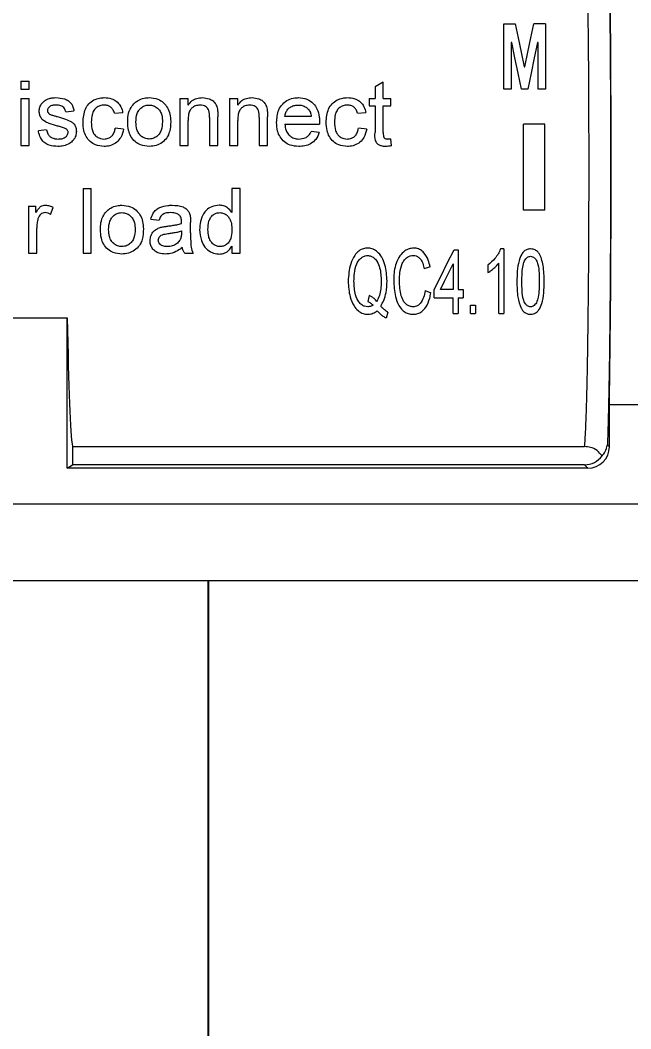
# Model space of a CAD drawing. Header units: millimetres. Extents: x 10297564 to 11610295, y -9287743 to -8409454.
# Drawn here: x 10426050.6 to 10426248.6, y -9092090.9 to -9091764 of the extents above; entities that cross this region are included whole.
import ezdxf

# ---------------------------------------------------------------- set-up
doc = ezdxf.new("R2010")
doc.units = ezdxf.units.MM
doc.header["$LTSCALE"] = 100
doc.layers.add('E1', color=1, linetype='Continuous')
doc.layers.add('Outline', color=5, linetype='Continuous', lineweight=25)
doc.styles.add('HL-S1', font='DotumChe.ttf')
doc.styles.add('MG', font='malgun.ttf')
doc.dimstyles.new('HL-100', dxfattribs={"dimscale": 100, "dimtxt": 3, "dimasz": 4, "dimexe": 2, "dimexo": 2, "dimgap": 1, "dimtad": 1, "dimdec": 0, "dimzin": 0, "dimlunit": 6, "dimtxsty": 'HL-S1', "dimblk": 'DOTSMALL', "dimcen": 4, "dimdle": 2, "dimclrd": 256, "dimclre": 256, "dimclrt": 4, "dimazin": 0, "dimtfac": 1, "dimtdec": 0, "dimtix": 1, "dimtmove": 2, "dimatfit": 3, "dimldrblk": 'DOTSMALL', "dimfxl": 1.5, "dimtolj": 1, "dimtzin": 0, "dimlwd": -1, "dimlwe": -1, "dimarcsym": 0})

# ---------------------------------------------------------------- blocks, each defined once
blk = doc.blocks.new('*D75')
at = {"layer": 'defpoints', "color": 0, "transparency": 16777216}
for p in [(10439230.17, -9073249.84), (10439230.17, -9073249.84), (10423426.68, -9107604.66)]:
    blk.add_point(p, dxfattribs=at)
at = {"layer": 'E1', "color": 1, "transparency": 16777216}
for p, q in [((10439593.57, -9073417), (10439593.57, -9073417)), ((10423593.84, -9107241.27), (10439063.01, -9073613.24)), ((10423790.07, -9107771.83), (10423790.07, -9107771.83))]:
    blk.add_line(p, q, dxfattribs=at)
for points in [[(10439002.44, -9073585.37), (10439123.57, -9073641.1), (10439230.17, -9073249.84)], [(10423533.27, -9107213.41), (10423654.41, -9107269.13), (10423426.68, -9107604.66)]]:
    blk.add_solid(points, dxfattribs=at)
at = {"layer": 'E1', "color": 7, "transparency": 16777216, "insert": (10430911.12, -9090235.29), "char_height": 500, "attachment_point": 5, "rotation": 65.2972, "style": 'MG'}
blk.add_mtext('\\A1;2711.1', dxfattribs=at)
blk = doc.blocks.new('_DotSmall')
at = {"color": 0, "linetype": 'ByBlock', "const_width": 0.5}
blk.add_lwpolyline([(-0.0625, 0, 1), (0.0625, 0, 1)], format="xyb", close=True, dxfattribs=at)

msp = doc.modelspace()

# ---------------------------------------------------------------- linework, layer by layer
at = {"color": 7, "linetype": 'Continuous', "lineweight": 15}
for p, q in [((10426207.42, -9091765.21), (10426211.17, -9091765.21)), ((10426207.42, -9091786.36), (10426207.42, -9091765.21)), ((10426220.93, -9091765.21), (10426217.17, -9091765.21)), ((10426220.93, -9091765.21), (10426220.93, -9091786.36)), ((10426210.02, -9091771.27), (10426209.77, -9091771.27)), ((10426209.77, -9091771.27), (10426209.77, -9091786.36)), ((10426218.58, -9091771.27), (10426218.32, -9091771.27)), ((10426218.58, -9091786.36), (10426218.58, -9091771.27)), ((10426214.05, -9091779.15), (10426214.3, -9091779.15)), ((10426050.86, -9091783.73), (10426053.54, -9091783.73)), ((10426050.86, -9091783.73), (10426050.86, -9091786.41)), ((10426053.54, -9091786.41), (10426053.54, -9091783.73)), ((10426168.35, -9091784.12), (10426165.67, -9091785.64)), ((10426165.67, -9091785.64), (10426165.67, -9091789.36)), ((10426168.35, -9091789.36), (10426168.35, -9091784.12)), ((10426050.86, -9091786.41), (10426053.54, -9091786.41)), ((10426209.77, -9091786.36), (10426207.42, -9091786.36)), ((10426215.21, -9091786.36), (10426213.14, -9091786.36)), ((10426220.93, -9091786.36), (10426218.58, -9091786.36)), ((10426050.86, -9091789.36), (10426053.54, -9091789.36)), ((10426050.86, -9091789.36), (10426050.86, -9091804.65)), ((10426053.54, -9091804.65), (10426053.54, -9091789.36)), ((10426102.36, -9091789.36), (10426102.36, -9091804.65)), ((10426102.36, -9091789.36), (10426105.04, -9091789.36)), ((10426105.04, -9091791.5), (10426105.04, -9091789.36)), ((10426118.46, -9091789.36), (10426118.46, -9091804.65)), ((10426118.46, -9091789.36), (10426121.14, -9091789.36)), ((10426121.14, -9091791.5), (10426121.14, -9091789.36)), ((10426163.79, -9091789.36), (10426163.79, -9091791.78)), ((10426163.79, -9091789.36), (10426165.67, -9091789.36)), ((10426163.79, -9091791.78), (10426165.67, -9091791.78)), ((10426165.67, -9091791.78), (10426165.67, -9091800.36)), ((10426168.35, -9091789.36), (10426170.76, -9091789.36)), ((10426168.35, -9091791.78), (10426170.76, -9091791.78)), ((10426168.35, -9091800.45), (10426168.35, -9091791.78)), ((10426170.76, -9091791.78), (10426170.76, -9091789.36)), ((10426065.35, -9091793.66), (10426068.03, -9091793.39)), ((10426081.17, -9091794.19), (10426083.85, -9091793.92)), ((10426112.02, -9091795.53), (10426112.02, -9091804.65)), ((10426114.7, -9091804.65), (10426114.7, -9091795.3)), ((10426128.11, -9091795.53), (10426128.11, -9091804.65)), ((10426130.8, -9091804.65), (10426130.8, -9091795.3)), ((10426145.01, -9091795.27), (10426136.43, -9091795.27)), ((10426160.03, -9091794.19), (10426162.72, -9091793.92)), ((10426105.04, -9091804.65), (10426105.04, -9091796.46)), ((10426121.14, -9091804.65), (10426121.14, -9091796.46)), ((10426136.43, -9091797.68), (10426147.68, -9091797.68)), ((10426213.78, -9091825.58), (10426213.78, -9091797.67)), ((10426220.69, -9091797.67), (10426213.78, -9091797.67)), ((10426220.69, -9091825.58), (10426220.69, -9091797.67)), ((10426059.18, -9091799.56), (10426056.49, -9091799.83)), ((10426084.12, -9091799.29), (10426081.44, -9091799.02)), ((10426147.61, -9091800.36), (10426144.98, -9091800.09)), ((10426162.98, -9091799.29), (10426160.3, -9091799.02)), ((10426050.86, -9091804.65), (10426053.54, -9091804.65)), ((10426102.36, -9091804.65), (10426105.04, -9091804.65)), ((10426112.02, -9091804.65), (10426114.7, -9091804.65)), ((10426118.46, -9091804.65), (10426121.14, -9091804.65)), ((10426128.11, -9091804.65), (10426130.8, -9091804.65)), ((10426171.03, -9091804.69), (10426170.76, -9091802.44)), ((10426070.98, -9091818.6), (10426073.66, -9091818.6)), ((10426070.98, -9091818.6), (10426070.98, -9091839.53)), ((10426073.66, -9091839.53), (10426073.66, -9091818.6)), ((10426119.26, -9091818.6), (10426119.26, -9091826.33)), ((10426121.94, -9091818.6), (10426119.26, -9091818.6)), ((10426121.94, -9091839.53), (10426121.94, -9091818.6)), ((10426053.27, -9091824.24), (10426053.27, -9091839.53)), ((10426053.27, -9091824.24), (10426055.69, -9091824.24)), ((10426055.69, -9091826.37), (10426055.69, -9091824.24)), ((10426060.48, -9091827.01), (10426061.32, -9091824.68)), ((10426220.69, -9091825.58), (10426213.78, -9091825.58)), ((10426055.96, -9091839.53), (10426055.96, -9091831.4)), ((10426092.97, -9091828.53), (10426095.66, -9091828.8)), ((10426105.85, -9091832.89), (10426105.85, -9091829.61)), ((10426102.9, -9091832.28), (10426102.89, -9091833.06)), ((10426119.26, -9091837.22), (10426119.26, -9091839.53)), ((10426053.27, -9091839.53), (10426055.96, -9091839.53)), ((10426070.98, -9091839.53), (10426073.66, -9091839.53)), ((10426103.97, -9091839.53), (10426106.65, -9091839.53)), ((10426119.26, -9091839.53), (10426121.94, -9091839.53)), ((10426191.3, -9091838.4), (10426192.64, -9091838.4)), ((10426192.64, -9091838.4), (10426192.64, -9091851.27)), ((10426207.4, -9091838.13), (10426206.36, -9091838.13)), ((10426207.4, -9091838.13), (10426207.4, -9091859.05)), ((10426183.52, -9091843.94), (10426181.65, -9091844.58)), ((10426191.03, -9091842.99), (10426191.03, -9091851.27)), ((10426202.3, -9091843.36), (10426202.3, -9091845.83)), ((10426205.79, -9091859.05), (10426205.79, -9091842.75)), ((10426163.74, -9091853.19), (10426163.33, -9091855.18)), ((10426181.91, -9091851.67), (10426183.79, -9091852.36)), ((10426184.86, -9091853.96), (10426184.86, -9091851.27)), ((10426184.86, -9091853.96), (10426191.03, -9091853.96)), ((10426191.03, -9091851.27), (10426186.89, -9091851.27)), ((10426191.03, -9091859.05), (10426191.03, -9091853.96)), ((10426192.64, -9091851.27), (10426194.25, -9091851.27)), ((10426192.64, -9091853.96), (10426194.25, -9091853.96)), ((10426192.64, -9091853.96), (10426192.64, -9091859.05)), ((10426194.25, -9091851.27), (10426194.25, -9091853.96)), ((10426196.67, -9091856.37), (10426198.28, -9091856.37)), ((10426196.67, -9091859.05), (10426196.67, -9091856.37)), ((10426198.28, -9091856.37), (10426198.28, -9091859.05)), ((10426044.96, -9091860.48), (10426065.88, -9091860.48)), ((10426065.88, -9091909.23), (10426065.88, -9091860.48)), ((10426169.84, -9091858.67), (10426169.3, -9091860.58)), ((10426191.03, -9091859.05), (10426192.64, -9091859.05)), ((10426196.67, -9091859.05), (10426198.28, -9091859.05)), ((10426205.79, -9091859.05), (10426207.4, -9091859.05)), ((10426270.05, -9091888.63), (10426241.69, -9091888.63)), ((10426241.69, -9091902.26), (10426241.69, -9091888.63)), ((10426067.54, -9091902.2), (10426233.62, -9091902.2)), ((10426067.54, -9091902.2), (10426067.54, -9091908.12)), ((10426241.04, -9091901.61), (10426241.69, -9091902.26)), ((10426065.88, -9091909.23), (10426067.54, -9091908.12)), ((10426234.71, -9091909.23), (10426065.88, -9091909.23)), ((10426233.61, -9091908.12), (10426067.54, -9091908.12)), ((10426234.71, -9091909.23), (10426233.61, -9091908.12)), ((10426270.05, -9091920.86), (10425875.66, -9091920.86)), ((10425875.66, -9091945.6), (10426439.27, -9091945.6))]:
    msp.add_line(p, q, dxfattribs=at)
at = {"color": 7, "linetype": 'Continuous', "lineweight": 15, "flags": 128}
for points in [[(10426211.17, -9091765.21), (10426212.1, -9091769.73), (10426213.06, -9091774.39), (10426214.05, -9091779.15)], [(10426214.3, -9091779.15), (10426215.28, -9091774.39), (10426216.24, -9091769.73), (10426217.17, -9091765.21)], [(10426213.14, -9091786.36), (10426212.08, -9091781.22), (10426211.04, -9091776.18), (10426210.02, -9091771.27)], [(10426218.32, -9091771.27), (10426217.31, -9091776.18), (10426216.27, -9091781.22), (10426215.21, -9091786.36)], [(10426184.86, -9091851.27), (10426186.97, -9091847.07), (10426189.11, -9091842.77), (10426191.3, -9091838.4)], [(10426186.89, -9091851.27), (10426188.25, -9091848.55), (10426189.63, -9091845.79), (10426191.03, -9091842.99)]]:
    msp.add_lwpolyline(points, dxfattribs=at)
at = {"color": 7, "linetype": 'Continuous', "lineweight": 15}
for centre, major_axis, ratio, start_param, end_param in [((10426240.33, -9091811.63), (0, 109.29), 0.017455, 3.930633, 5.494145), ((10426067.91, -9091811.63), (0, 91.66), 0.026186, 2.132866, 2.987133), ((10426234.71, -9091902.26), (4.93, -4.93), 0.999695, 5.497939, 7.068431), ((10426233.6, -9091901.15), (4.93, -4.93), 0.999695, 5.497939, 6.454074)]:
    msp.add_ellipse(centre, major_axis=major_axis, ratio=ratio, start_param=start_param, end_param=end_param, dxfattribs=at)
for points, knots in [([(10426233.62, -9091902.2), (10426233.69, -9091901.52), (10426233.82, -9091900.2), (10426234, -9091896.82), (10426234.13, -9091893.55), (10426234.22, -9091890.89), (10426234.27, -9091889.16), (10426234.33, -9091887.37), (10426234.37, -9091885.54), (10426234.42, -9091883.68), (10426234.46, -9091881.8), (10426234.51, -9091879.9), (10426234.58, -9091876.4), (10426234.67, -9091871.02), (10426234.78, -9091863.36), (10426234.87, -9091855.26), (10426234.96, -9091845.9), (10426235.02, -9091835.27), (10426235.07, -9091823.47), (10426235.08, -9091811.63), (10426235.07, -9091799.79), (10426235.02, -9091787.99), (10426234.96, -9091777.36), (10426234.87, -9091768), (10426234.8, -9091761.72), (10426234.74, -9091757.41), (10426234.71, -9091754.86), (10426234.67, -9091752.37), (10426234.63, -9091749.94), (10426234.59, -9091747.57), (10426234.51, -9091743.29), (10426234.37, -9091737.24), (10426234.19, -9091731.08), (10426234, -9091726.43), (10426233.82, -9091723.06), (10426233.69, -9091721.74), (10426233.62, -9091721.06)], [0, 0, 0, 0, 0.041877, 0.081296, 0.118257, 0.131488, 0.144374, 0.156913, 0.169106, 0.180954, 0.192455, 0.20361, 0.214419, 0.251948, 0.288956, 0.325443, 0.361409, 0.408537, 0.454741, 0.50002, 0.545297, 0.5915, 0.638629, 0.674595, 0.711082, 0.723365, 0.735707, 0.748106, 0.760563, 0.773078, 0.785652, 0.830934, 0.881742, 0.918703, 0.958123, 1, 1, 1, 1]), ([(10426241.04, -9091721.65), (10426241.07, -9091722.51), (10426241.13, -9091724.22), (10426241.22, -9091727.21), (10426241.31, -9091730.49), (10426241.4, -9091734.25), (10426241.49, -9091738.5), (10426241.57, -9091743.27), (10426241.65, -9091748.38), (10426241.74, -9091754.64), (10426241.82, -9091762.17), (10426241.9, -9091771.11), (10426241.98, -9091782.26), (10426242.04, -9091795.8), (10426242.06, -9091809.88), (10426242.05, -9091822.17), (10426242.02, -9091832.6), (10426241.97, -9091842.62), (10426241.9, -9091852.14), (10426241.82, -9091861.08), (10426241.74, -9091868.62), (10426241.65, -9091874.88), (10426241.57, -9091879.98), (10426241.49, -9091884.76), (10426241.37, -9091890.29), (10426241.22, -9091896.27), (10426241.1, -9091899.83), (10426241.04, -9091901.61)], [0, 0, 0, 0, 0.026725, 0.053346, 0.079963, 0.106676, 0.136981, 0.167146, 0.19732, 0.227648, 0.271977, 0.316088, 0.360444, 0.430198, 0.499983, 0.5466, 0.592961, 0.639606, 0.683934, 0.728045, 0.772402, 0.802706, 0.832872, 0.863045, 0.893374, 0.946663, 1, 1, 1, 1]), ([(10426056.76, -9091793.53), (10426056.8, -9091793.07), (10426056.89, -9091792.15), (10426057.53, -9091790.98), (10426058.16, -9091790.42), (10426058.44, -9091790.17)], [0, 0, 0, 0, 0.355481, 0.711302, 1, 1, 1, 1]), ([(10426058.44, -9091790.17), (10426058.99, -9091789.87), (10426059.83, -9091789.4), (10426061.14, -9091789.14), (10426061.83, -9091789.11), (10426062.19, -9091789.1)], [0, 0, 0, 0, 0.470731, 0.732494, 1, 1, 1, 1]), ([(10426062.38, -9091791.51), (10426062.03, -9091791.52), (10426061.33, -9091791.54), (10426060.43, -9091791.77), (10426059.86, -9091792.23), (10426059.53, -9091792.67), (10426059.46, -9091793.04), (10426059.45, -9091793.23), (10426059.44, -9091793.26)], [0, 0, 0, 0, 0.273796, 0.550306, 0.710447, 0.84435, 0.979497, 1, 1, 1, 1]), ([(10426062.19, -9091789.1), (10426063.14, -9091789.16), (10426064.58, -9091789.26), (10426066.26, -9091790.06), (10426067.21, -9091790.95), (10426067.77, -9091792.1), (10426067.94, -9091792.94), (10426068.03, -9091793.39)], [0, 0, 0, 0, 0.349765, 0.527275, 0.678015, 0.82852, 1, 1, 1, 1]), ([(10426065.35, -9091793.66), (10426065.25, -9091793.29), (10426065.09, -9091792.67), (10426064.45, -9091792.02), (10426063.57, -9091791.58), (10426062.85, -9091791.54), (10426062.38, -9091791.51)], [0, 0, 0, 0, 0.282897, 0.47229, 0.661709, 1, 1, 1, 1]), ([(10426070.98, -9091797.07), (10426071.09, -9091795.6), (10426071.25, -9091793.44), (10426072.78, -9091791.01), (10426074.43, -9091789.79), (10426076.2, -9091789.21), (10426077.35, -9091789.13), (10426077.84, -9091789.1)], [0, 0, 0, 0, 0.3675617, 0.5400661, 0.7134644, 0.8763537, 1, 1, 1, 1]), ([(10426077.86, -9091791.51), (10426077.38, -9091791.55), (10426076.48, -9091791.62), (10426075.31, -9091792.28), (10426074.38, -9091793.28), (10426073.75, -9091794.91), (10426073.69, -9091796.22), (10426073.66, -9091797)], [0, 0, 0, 0, 0.180245, 0.339793, 0.499071, 0.700268, 1, 1, 1, 1]), ([(10426077.84, -9091789.1), (10426078.65, -9091789.15), (10426080.06, -9091789.25), (10426081.84, -9091790.21), (10426083.13, -9091791.62), (10426083.65, -9091792.98), (10426083.83, -9091793.79), (10426083.85, -9091793.92)], [0, 0, 0, 0, 0.282429, 0.490663, 0.69907, 0.952184, 1, 1, 1, 1]), ([(10426081.17, -9091794.19), (10426081.02, -9091793.75), (10426080.77, -9091792.97), (10426079.97, -9091792.12), (10426078.99, -9091791.6), (10426078.25, -9091791.54), (10426077.86, -9091791.51)], [0, 0, 0, 0, 0.304204, 0.526293, 0.748619, 1, 1, 1, 1]), ([(10426085.46, -9091797.01), (10426085.49, -9091796.29), (10426085.56, -9091794.65), (10426086.26, -9091792.41), (10426087.33, -9091791.25), (10426087.76, -9091790.78)], [0, 0, 0, 0, 0.314442, 0.720958, 1, 1, 1, 1]), ([(10426087.76, -9091790.78), (10426088.11, -9091790.51), (10426089.01, -9091789.81), (10426090.63, -9091789.2), (10426091.89, -9091789.13), (10426092.45, -9091789.1)], [0, 0, 0, 0, 0.258164, 0.675259, 1, 1, 1, 1]), ([(10426088.15, -9091797), (10426088.2, -9091796.06), (10426088.27, -9091794.65), (10426089.17, -9091792.97), (10426090.24, -9091792.03), (10426091.4, -9091791.56), (10426092.15, -9091791.52), (10426092.45, -9091791.51)], [0, 0, 0, 0, 0.355039, 0.535583, 0.716828, 0.889538, 1, 1, 1, 1]), ([(10426092.45, -9091789.1), (10426093.4, -9091789.19), (10426095.09, -9091789.34), (10426097.13, -9091790.66), (10426098.5, -9091792.35), (10426099.29, -9091794.47), (10426099.37, -9091796), (10426099.41, -9091796.8)], [0, 0, 0, 0, 0.241273, 0.423873, 0.606116, 0.795359, 1, 1, 1, 1]), ([(10426092.45, -9091791.51), (10426092.92, -9091791.55), (10426093.89, -9091791.64), (10426095.12, -9091792.4), (10426096.03, -9091793.49), (10426096.64, -9091795.02), (10426096.7, -9091796.21), (10426096.73, -9091796.92)], [0, 0, 0, 0, 0.180051, 0.371287, 0.538725, 0.724863, 1, 1, 1, 1]), ([(10426105.04, -9091791.5), (10426105.46, -9091790.98), (10426106.23, -9091790.03), (10426107.93, -9091789.22), (10426109.09, -9091789.14), (10426109.7, -9091789.1)], [0, 0, 0, 0, 0.3659442, 0.6686982, 1, 1, 1, 1]), ([(10426108.96, -9091791.51), (10426108.42, -9091791.56), (10426107.47, -9091791.66), (10426106.34, -9091792.34), (10426105.54, -9091793.27), (10426105.11, -9091794.68), (10426105.07, -9091795.8), (10426105.04, -9091796.46)], [0, 0, 0, 0, 0.217755, 0.393832, 0.530586, 0.725468, 1, 1, 1, 1]), ([(10426112.02, -9091795.53), (10426112.02, -9091794.75), (10426112.01, -9091793.69), (10426111.39, -9091792.51), (10426110.74, -9091791.94), (10426109.9, -9091791.57), (10426109.28, -9091791.53), (10426108.96, -9091791.51)], [0, 0, 0, 0, 0.395365, 0.539389, 0.68343, 0.834084, 1, 1, 1, 1]), ([(10426109.7, -9091789.1), (10426110.46, -9091789.17), (10426111.69, -9091789.29), (10426113.2, -9091790.12), (10426114.16, -9091791.29), (10426114.42, -9091792.26), (10426114.56, -9091792.79)], [0, 0, 0, 0, 0.335764, 0.54349, 0.75377, 1, 1, 1, 1]), ([(10426121.14, -9091791.5), (10426121.56, -9091790.98), (10426122.32, -9091790.03), (10426124.02, -9091789.22), (10426125.19, -9091789.14), (10426125.8, -9091789.1)], [0, 0, 0, 0, 0.3659442, 0.6686982, 1, 1, 1, 1]), ([(10426125.05, -9091791.51), (10426124.52, -9091791.56), (10426123.56, -9091791.66), (10426122.44, -9091792.34), (10426121.64, -9091793.27), (10426121.21, -9091794.68), (10426121.16, -9091795.8), (10426121.14, -9091796.46)], [0, 0, 0, 0, 0.217755, 0.393831, 0.530587, 0.725468, 1, 1, 1, 1]), ([(10426128.11, -9091795.53), (10426128.11, -9091794.75), (10426128.11, -9091793.69), (10426127.49, -9091792.51), (10426126.83, -9091791.94), (10426126, -9091791.57), (10426125.37, -9091791.53), (10426125.05, -9091791.51)], [0, 0, 0, 0, 0.395366, 0.539388, 0.68343, 0.834088, 1, 1, 1, 1]), ([(10426125.8, -9091789.1), (10426126.55, -9091789.17), (10426127.78, -9091789.29), (10426129.29, -9091790.12), (10426130.25, -9091791.29), (10426130.52, -9091792.26), (10426130.66, -9091792.79)], [0, 0, 0, 0, 0.335765, 0.543489, 0.753769, 1, 1, 1, 1]), ([(10426133.75, -9091797.14), (10426133.85, -9091795.73), (10426134.01, -9091793.55), (10426135.65, -9091791.08), (10426137.46, -9091789.7), (10426139.31, -9091789.18), (10426140.42, -9091789.12), (10426140.81, -9091789.1)], [0, 0, 0, 0, 0.346843, 0.535669, 0.724888, 0.903281, 1, 1, 1, 1]), ([(10426136.43, -9091795.27), (10426136.5, -9091794.81), (10426136.63, -9091793.93), (10426137.37, -9091792.84), (10426138.39, -9091792.03), (10426139.59, -9091791.57), (10426140.43, -9091791.53), (10426140.8, -9091791.51)], [0, 0, 0, 0, 0.218857, 0.414643, 0.609626, 0.825338, 1, 1, 1, 1]), ([(10426140.8, -9091791.51), (10426141.1, -9091791.52), (10426141.88, -9091791.56), (10426143.05, -9091791.94), (10426143.72, -9091792.52), (10426144.03, -9091792.79)], [0, 0, 0, 0, 0.250787, 0.655823, 1, 1, 1, 1]), ([(10426140.81, -9091789.1), (10426141.77, -9091789.19), (10426143.58, -9091789.36), (10426145.67, -9091790.86), (10426147.07, -9091792.89), (10426147.62, -9091795.02), (10426147.67, -9091796.46), (10426147.69, -9091796.99)], [0, 0, 0, 0, 0.2393195, 0.4494544, 0.6290974, 0.864878, 1, 1, 1, 1]), ([(10426149.84, -9091797.07), (10426149.95, -9091795.6), (10426150.11, -9091793.44), (10426151.64, -9091791.01), (10426153.3, -9091789.79), (10426155.06, -9091789.21), (10426156.21, -9091789.13), (10426156.7, -9091789.1)], [0, 0, 0, 0, 0.367561, 0.540066, 0.713463, 0.876352, 1, 1, 1, 1]), ([(10426156.72, -9091791.51), (10426156.24, -9091791.55), (10426155.34, -9091791.62), (10426154.17, -9091792.28), (10426153.24, -9091793.28), (10426152.61, -9091794.91), (10426152.56, -9091796.22), (10426152.52, -9091797)], [0, 0, 0, 0, 0.180245, 0.339791, 0.499071, 0.700268, 1, 1, 1, 1]), ([(10426156.7, -9091789.1), (10426157.51, -9091789.15), (10426158.92, -9091789.25), (10426160.7, -9091790.21), (10426161.99, -9091791.62), (10426162.51, -9091792.98), (10426162.69, -9091793.79), (10426162.72, -9091793.92)], [0, 0, 0, 0, 0.282429, 0.490661, 0.69907, 0.952184, 1, 1, 1, 1]), ([(10426160.03, -9091794.19), (10426159.89, -9091793.75), (10426159.63, -9091792.97), (10426158.83, -9091792.12), (10426157.85, -9091791.6), (10426157.11, -9091791.54), (10426156.72, -9091791.51)], [0, 0, 0, 0, 0.304204, 0.52629, 0.748615, 1, 1, 1, 1]), ([(10426062.71, -9091798.31), (10426061.81, -9091798.06), (10426060.32, -9091797.64), (10426058.48, -9091796.85), (10426057.41, -9091795.83), (10426056.86, -9091794.7), (10426056.79, -9091793.91), (10426056.76, -9091793.53)], [0, 0, 0, 0, 0.336941, 0.557612, 0.709852, 0.862255, 1, 1, 1, 1]), ([(10426059.44, -9091793.26), (10426059.45, -9091793.33), (10426059.46, -9091793.53), (10426059.55, -9091793.81), (10426059.68, -9091793.99), (10426059.73, -9091794.06)], [0, 0, 0, 0, 0.256198, 0.701787, 1, 1, 1, 1]), ([(10426059.73, -9091794.06), (10426059.79, -9091794.13), (10426059.96, -9091794.32), (10426060.27, -9091794.52), (10426060.52, -9091794.63), (10426060.61, -9091794.67)], [0, 0, 0, 0, 0.254416, 0.727954, 1, 1, 1, 1]), ([(10426060.61, -9091794.67), (10426060.78, -9091794.73), (10426061.11, -9091794.83), (10426061.79, -9091795.02), (10426062.3, -9091795.16), (10426062.64, -9091795.26)], [0, 0, 0, 0, 0.250448, 0.50085, 1, 1, 1, 1]), ([(10426062.64, -9091795.26), (10426063.53, -9091795.53), (10426065.08, -9091796.01), (10426067.02, -9091796.7), (10426068.15, -9091797.71), (10426068.74, -9091798.82), (10426068.8, -9091799.64), (10426068.83, -9091800.06)], [0, 0, 0, 0, 0.328811, 0.569898, 0.710986, 0.852913, 1, 1, 1, 1]), ([(10426114.56, -9091792.79), (10426114.59, -9091793), (10426114.65, -9091793.42), (10426114.69, -9091794.25), (10426114.7, -9091794.88), (10426114.7, -9091795.3)], [0, 0, 0, 0, 0.251057, 0.501846, 1, 1, 1, 1]), ([(10426130.66, -9091792.79), (10426130.69, -9091793), (10426130.74, -9091793.42), (10426130.78, -9091794.25), (10426130.79, -9091794.88), (10426130.8, -9091795.3)], [0, 0, 0, 0, 0.251057, 0.501846, 1, 1, 1, 1]), ([(10426144.03, -9091792.79), (10426144.17, -9091792.97), (10426144.57, -9091793.46), (10426144.88, -9091794.33), (10426144.97, -9091794.99), (10426145.01, -9091795.27)], [0, 0, 0, 0, 0.2551501, 0.6922842, 1, 1, 1, 1]), ([(10426065.23, -9091799.1), (10426065.03, -9091799.01), (10426064.62, -9091798.84), (10426063.77, -9091798.6), (10426063.14, -9091798.43), (10426062.71, -9091798.31)], [0, 0, 0, 0, 0.250925, 0.50164, 1, 1, 1, 1]), ([(10426077.84, -9091804.92), (10426076.88, -9091804.84), (10426075.22, -9091804.69), (10426073.21, -9091803.4), (10426071.91, -9091801.76), (10426071.1, -9091799.58), (10426071.02, -9091797.98), (10426070.98, -9091797.07)], [0, 0, 0, 0, 0.241388, 0.415901, 0.590321, 0.766525, 1, 1, 1, 1]), ([(10426073.66, -9091797), (10426073.7, -9091797.94), (10426073.76, -9091799.32), (10426074.53, -9091801), (10426075.48, -9091801.91), (10426076.61, -9091802.43), (10426077.39, -9091802.49), (10426077.75, -9091802.51)], [0, 0, 0, 0, 0.364238, 0.531663, 0.700126, 0.862022, 1, 1, 1, 1]), ([(10426092.45, -9091804.92), (10426091.49, -9091804.84), (10426089.82, -9091804.7), (10426087.77, -9091803.4), (10426086.41, -9091801.74), (10426085.59, -9091799.53), (10426085.51, -9091797.92), (10426085.46, -9091797.01)], [0, 0, 0, 0, 0.23756, 0.414934, 0.592188, 0.769089, 1, 1, 1, 1]), ([(10426092.45, -9091802.51), (10426091.97, -9091802.47), (10426091.07, -9091802.39), (10426089.88, -9091801.71), (10426088.97, -9091800.73), (10426088.25, -9091799.13), (10426088.19, -9091797.83), (10426088.15, -9091797)], [0, 0, 0, 0, 0.17817, 0.342131, 0.505713, 0.682951, 1, 1, 1, 1]), ([(10426099.41, -9091796.8), (10426099.37, -9091797.93), (10426099.3, -9091799.79), (10426098.23, -9091802.18), (10426096.7, -9091803.71), (10426094.7, -9091804.73), (10426093.23, -9091804.85), (10426092.45, -9091804.92)], [0, 0, 0, 0, 0.281355, 0.459154, 0.637469, 0.808069, 1, 1, 1, 1]), ([(10426096.73, -9091796.92), (10426096.68, -9091797.86), (10426096.61, -9091799.28), (10426095.73, -9091800.98), (10426094.67, -9091801.96), (10426093.5, -9091802.45), (10426092.74, -9091802.49), (10426092.45, -9091802.51)], [0, 0, 0, 0, 0.353523, 0.533604, 0.714375, 0.887846, 1, 1, 1, 1]), ([(10426140.95, -9091804.92), (10426140, -9091804.85), (10426138.34, -9091804.72), (10426136.22, -9091803.54), (10426134.81, -9091801.92), (10426133.89, -9091799.72), (10426133.8, -9091798.08), (10426133.75, -9091797.14)], [0, 0, 0, 0, 0.235484, 0.412109, 0.588937, 0.763341, 1, 1, 1, 1]), ([(10426136.43, -9091797.68), (10426136.51, -9091798.38), (10426136.66, -9091799.58), (10426137.53, -9091801.06), (10426138.67, -9091802.01), (10426139.9, -9091802.45), (10426140.69, -9091802.49), (10426141, -9091802.51)], [0, 0, 0, 0, 0.286203, 0.484645, 0.68351, 0.875267, 1, 1, 1, 1]), ([(10426147.69, -9091796.99), (10426147.69, -9091797.05), (10426147.69, -9091797.16), (10426147.69, -9091797.39), (10426147.68, -9091797.57), (10426147.68, -9091797.68)], [0, 0, 0, 0, 0.250008, 0.499989, 1, 1, 1, 1]), ([(10426156.71, -9091804.92), (10426155.74, -9091804.84), (10426154.09, -9091804.69), (10426152.08, -9091803.4), (10426150.77, -9091801.76), (10426149.96, -9091799.58), (10426149.89, -9091797.98), (10426149.84, -9091797.07)], [0, 0, 0, 0, 0.241388, 0.415901, 0.59032, 0.766525, 1, 1, 1, 1]), ([(10426152.52, -9091797), (10426152.56, -9091797.94), (10426152.62, -9091799.32), (10426153.4, -9091801), (10426154.34, -9091801.91), (10426155.47, -9091802.43), (10426156.25, -9091802.49), (10426156.61, -9091802.51)], [0, 0, 0, 0, 0.364239, 0.531663, 0.700129, 0.862025, 1, 1, 1, 1]), ([(10426062.84, -9091804.92), (10426061.89, -9091804.87), (10426060.38, -9091804.79), (10426058.51, -9091803.83), (10426057.29, -9091802.47), (10426056.74, -9091801.03), (10426056.55, -9091800.09), (10426056.49, -9091799.83)], [0, 0, 0, 0, 0.312804, 0.495961, 0.679834, 0.908807, 1, 1, 1, 1]), ([(10426059.18, -9091799.56), (10426059.28, -9091800.01), (10426059.44, -9091800.78), (10426060.14, -9091801.68), (10426061.04, -9091802.26), (10426062, -9091802.48), (10426062.64, -9091802.5), (10426062.87, -9091802.51)], [0, 0, 0, 0, 0.264886, 0.448472, 0.632288, 0.86934, 1, 1, 1, 1]), ([(10426068.83, -9091800.06), (10426068.79, -9091800.53), (10426068.69, -9091801.58), (10426067.88, -9091802.99), (10426066.5, -9091804.14), (10426064.76, -9091804.81), (10426063.46, -9091804.89), (10426062.84, -9091804.92)], [0, 0, 0, 0, 0.164757, 0.365763, 0.548963, 0.784673, 1, 1, 1, 1]), ([(10426062.87, -9091802.51), (10426063.41, -9091802.49), (10426064.24, -9091802.45), (10426065.26, -9091801.98), (10426065.83, -9091801.42), (10426066.11, -9091800.83), (10426066.14, -9091800.48), (10426066.15, -9091800.33)], [0, 0, 0, 0, 0.3623295, 0.5612157, 0.7608176, 0.8974032, 1, 1, 1, 1]), ([(10426066.15, -9091800.33), (10426066.14, -9091800.2), (10426066.11, -9091799.92), (10426065.87, -9091799.52), (10426065.55, -9091799.27), (10426065.31, -9091799.14), (10426065.23, -9091799.1)], [0, 0, 0, 0, 0.2538073, 0.5088642, 0.8347383, 1, 1, 1, 1]), ([(10426077.75, -9091802.51), (10426078.23, -9091802.47), (10426079.08, -9091802.39), (10426080.16, -9091801.77), (10426080.96, -9091800.81), (10426081.3, -9091799.82), (10426081.41, -9091799.18), (10426081.44, -9091799.02)], [0, 0, 0, 0, 0.253829, 0.451181, 0.649125, 0.910977, 1, 1, 1, 1]), ([(10426084.12, -9091799.29), (10426083.9, -9091800.22), (10426083.51, -9091801.81), (10426081.98, -9091803.6), (10426080.23, -9091804.64), (10426078.76, -9091804.89), (10426077.97, -9091804.92), (10426077.84, -9091804.92)], [0, 0, 0, 0, 0.308291, 0.526369, 0.744462, 0.957957, 1, 1, 1, 1]), ([(10426147.61, -9091800.36), (10426147.29, -9091801.16), (10426146.69, -9091802.66), (10426144.88, -9091804.12), (10426142.92, -9091804.83), (10426141.61, -9091804.89), (10426140.95, -9091804.92)], [0, 0, 0, 0, 0.292251, 0.550436, 0.774807, 1, 1, 1, 1]), ([(10426141, -9091802.51), (10426141.7, -9091802.45), (10426142.81, -9091802.35), (10426144.09, -9091801.51), (10426144.65, -9091800.72), (10426144.91, -9091800.23), (10426144.98, -9091800.09)], [0, 0, 0, 0, 0.420776, 0.662539, 0.904107, 1, 1, 1, 1]), ([(10426156.61, -9091802.51), (10426157.09, -9091802.47), (10426157.94, -9091802.39), (10426159.02, -9091801.77), (10426159.82, -9091800.81), (10426160.16, -9091799.82), (10426160.27, -9091799.18), (10426160.3, -9091799.02)], [0, 0, 0, 0, 0.253831, 0.451183, 0.649125, 0.910978, 1, 1, 1, 1]), ([(10426162.98, -9091799.29), (10426162.76, -9091800.22), (10426162.38, -9091801.81), (10426160.84, -9091803.6), (10426159.09, -9091804.64), (10426157.62, -9091804.89), (10426156.84, -9091804.92), (10426156.71, -9091804.92)], [0, 0, 0, 0, 0.308291, 0.526369, 0.744463, 0.957954, 1, 1, 1, 1]), ([(10426169.14, -9091804.92), (10426168.66, -9091804.91), (10426167.87, -9091804.88), (10426166.85, -9091804.44), (10426166.16, -9091803.81), (10426165.61, -9091802.41), (10426165.64, -9091801.24), (10426165.67, -9091800.36)], [0, 0, 0, 0, 0.2095687, 0.3471093, 0.4851849, 0.6119531, 1, 1, 1, 1]), ([(10426168.35, -9091800.45), (10426168.35, -9091800.8), (10426168.34, -9091801.27), (10426168.46, -9091801.87), (10426168.68, -9091802.19), (10426168.99, -9091802.41), (10426169.35, -9091802.5), (10426169.6, -9091802.5), (10426169.71, -9091802.51)], [0, 0, 0, 0, 0.357699, 0.491552, 0.62767, 0.742875, 0.885528, 1, 1, 1, 1]), ([(10426171.03, -9091804.69), (10426170.88, -9091804.72), (10426170.56, -9091804.79), (10426169.93, -9091804.89), (10426169.46, -9091804.91), (10426169.14, -9091804.92)], [0, 0, 0, 0, 0.250434, 0.500908, 1, 1, 1, 1]), ([(10426169.71, -9091802.51), (10426169.8, -9091802.51), (10426169.97, -9091802.5), (10426170.33, -9091802.48), (10426170.59, -9091802.46), (10426170.76, -9091802.44)], [0, 0, 0, 0, 0.250152, 0.500329, 1, 1, 1, 1]), ([(10426055.69, -9091826.37), (10426055.93, -9091825.97), (10426056.35, -9091825.26), (10426057.14, -9091824.43), (10426058, -9091824.03), (10426058.55, -9091823.99), (10426058.81, -9091823.97)], [0, 0, 0, 0, 0.338303, 0.600074, 0.813797, 1, 1, 1, 1]), ([(10426058.81, -9091823.97), (10426059.03, -9091823.98), (10426059.48, -9091824.01), (10426060.34, -9091824.19), (10426060.93, -9091824.49), (10426061.32, -9091824.68)], [0, 0, 0, 0, 0.253071, 0.506485, 1, 1, 1, 1]), ([(10426078.91, -9091825.65), (10426079.25, -9091825.38), (10426080.15, -9091824.68), (10426081.78, -9091824.07), (10426083.04, -9091824), (10426083.59, -9091823.97)], [0, 0, 0, 0, 0.254109, 0.675162, 1, 1, 1, 1]), ([(10426083.59, -9091823.97), (10426084.55, -9091824.06), (10426086.23, -9091824.21), (10426088.28, -9091825.54), (10426089.65, -9091827.22), (10426090.44, -9091829.35), (10426090.52, -9091830.87), (10426090.56, -9091831.67)], [0, 0, 0, 0, 0.241544, 0.423778, 0.605772, 0.791711, 1, 1, 1, 1]), ([(10426092.97, -9091828.53), (10426093.16, -9091827.85), (10426093.49, -9091826.7), (10426094.6, -9091825.38), (10426096.23, -9091824.45), (10426098.07, -9091824.04), (10426099.42, -9091823.99), (10426099.9, -9091823.97)], [0, 0, 0, 0, 0.230518, 0.393654, 0.556448, 0.840353, 1, 1, 1, 1]), ([(10426099.9, -9091823.97), (10426101.11, -9091824.03), (10426102.77, -9091824.13), (10426104.56, -9091825.12), (10426105.37, -9091826.12), (10426105.6, -9091826.89), (10426105.72, -9091827.32)], [0, 0, 0, 0, 0.483703, 0.6699, 0.817639, 1, 1, 1, 1]), ([(10426115.13, -9091823.97), (10426114.3, -9091824.06), (10426112.74, -9091824.23), (10426110.88, -9091825.52), (10426109.53, -9091827.47), (10426108.9, -9091829.67), (10426108.83, -9091831.27), (10426108.8, -9091831.89)], [0, 0, 0, 0, 0.214793, 0.404717, 0.57145, 0.832584, 1, 1, 1, 1]), ([(10426119.26, -9091826.33), (10426118.82, -9091825.77), (10426118.07, -9091824.83), (10426116.53, -9091824.07), (10426115.59, -9091824), (10426115.13, -9091823.97)], [0, 0, 0, 0, 0.429924, 0.724553, 1, 1, 1, 1]), ([(10426058.71, -9091826.38), (10426058.44, -9091826.41), (10426057.89, -9091826.47), (10426057.21, -9091826.91), (10426056.67, -9091827.54), (10426056.48, -9091828.06), (10426056.37, -9091828.34)], [0, 0, 0, 0, 0.2453882, 0.4927232, 0.7257763, 1, 1, 1, 1]), ([(10426060.48, -9091827.01), (10426060.35, -9091826.92), (10426060.08, -9091826.74), (10426059.5, -9091826.47), (10426059.02, -9091826.41), (10426058.71, -9091826.38)], [0, 0, 0, 0, 0.255395, 0.511409, 1, 1, 1, 1]), ([(10426076.61, -9091831.88), (10426076.64, -9091831.17), (10426076.71, -9091829.55), (10426077.4, -9091827.3), (10426078.47, -9091826.13), (10426078.91, -9091825.65)], [0, 0, 0, 0, 0.317062, 0.716238, 1, 1, 1, 1]), ([(10426079.29, -9091831.87), (10426079.34, -9091830.94), (10426079.42, -9091829.55), (10426080.31, -9091827.87), (10426081.36, -9091826.91), (10426082.53, -9091826.44), (10426083.29, -9091826.4), (10426083.59, -9091826.38)], [0, 0, 0, 0, 0.354573, 0.533594, 0.71334, 0.885171, 1, 1, 1, 1]), ([(10426083.59, -9091826.38), (10426084.07, -9091826.42), (10426085.05, -9091826.51), (10426086.28, -9091827.28), (10426087.19, -9091828.38), (10426087.79, -9091829.91), (10426087.84, -9091831.09), (10426087.88, -9091831.79)], [0, 0, 0, 0, 0.179852, 0.373008, 0.539944, 0.724066, 1, 1, 1, 1]), ([(10426099.42, -9091826.38), (10426098.8, -9091826.4), (10426097.9, -9091826.43), (10426096.78, -9091826.9), (10426096.06, -9091827.67), (10426095.81, -9091828.37), (10426095.66, -9091828.8)], [0, 0, 0, 0, 0.371784, 0.5463924, 0.722079, 1, 1, 1, 1]), ([(10426102.21, -9091827.19), (10426101.89, -9091826.98), (10426101.36, -9091826.63), (10426100.38, -9091826.42), (10426099.77, -9091826.39), (10426099.42, -9091826.38)], [0, 0, 0, 0, 0.3806438, 0.6450415, 1, 1, 1, 1]), ([(10426102.9, -9091829.24), (10426102.89, -9091829.05), (10426102.88, -9091828.68), (10426102.78, -9091828.08), (10426102.56, -9091827.56), (10426102.3, -9091827.29), (10426102.21, -9091827.19)], [0, 0, 0, 0, 0.256565, 0.507646, 0.815556, 1, 1, 1, 1]), ([(10426105.72, -9091827.32), (10426105.75, -9091827.51), (10426105.81, -9091827.89), (10426105.84, -9091828.66), (10426105.84, -9091829.23), (10426105.85, -9091829.61)], [0, 0, 0, 0, 0.250495, 0.500921, 1, 1, 1, 1]), ([(10426111.48, -9091831.89), (10426111.52, -9091830.97), (10426111.58, -9091829.61), (10426112.31, -9091827.95), (10426113.16, -9091827.05), (10426114.2, -9091826.47), (10426114.93, -9091826.41), (10426115.3, -9091826.38)], [0, 0, 0, 0, 0.368851, 0.541109, 0.714486, 0.853244, 1, 1, 1, 1]), ([(10426115.3, -9091826.38), (10426115.78, -9091826.43), (10426116.68, -9091826.53), (10426117.76, -9091827.3), (10426118.65, -9091828.4), (10426119.19, -9091830.07), (10426119.24, -9091831.37), (10426119.26, -9091832.09)], [0, 0, 0, 0, 0.17979, 0.33817, 0.492381, 0.720431, 1, 1, 1, 1]), ([(10426056.37, -9091828.34), (10426056.25, -9091828.84), (10426056.07, -9091829.59), (10426055.98, -9091830.62), (10426055.96, -9091831.14), (10426055.96, -9091831.4)], [0, 0, 0, 0, 0.495374, 0.747175, 1, 1, 1, 1]), ([(10426092.71, -9091835.47), (10426092.76, -9091834.9), (10426092.88, -9091833.78), (10426093.82, -9091832.41), (10426095.03, -9091831.57), (10426095.87, -9091831.27), (10426096.26, -9091831.13)], [0, 0, 0, 0, 0.287751, 0.561316, 0.800085, 1, 1, 1, 1]), ([(10426096.26, -9091831.13), (10426096.44, -9091831.09), (10426096.81, -9091831), (10426097.54, -9091830.87), (10426098.09, -9091830.8), (10426098.46, -9091830.75)], [0, 0, 0, 0, 0.250469, 0.500896, 1, 1, 1, 1]), ([(10426098.46, -9091830.75), (10426098.93, -9091830.69), (10426099.91, -9091830.55), (10426101.4, -9091830.31), (10426102.39, -9091830.02), (10426102.89, -9091829.87)], [0, 0, 0, 0, 0.311757, 0.654724, 1, 1, 1, 1]), ([(10426102.89, -9091829.87), (10426102.89, -9091829.82), (10426102.89, -9091829.71), (10426102.89, -9091829.5), (10426102.9, -9091829.35), (10426102.9, -9091829.24)], [0, 0, 0, 0, 0.250073, 0.500145, 1, 1, 1, 1]), ([(10426083.59, -9091839.79), (10426082.64, -9091839.71), (10426080.96, -9091839.56), (10426078.94, -9091838.29), (10426077.59, -9091836.66), (10426076.75, -9091834.46), (10426076.66, -9091832.81), (10426076.61, -9091831.88)], [0, 0, 0, 0, 0.234326, 0.408687, 0.582718, 0.764648, 1, 1, 1, 1]), ([(10426083.59, -9091837.38), (10426083.12, -9091837.34), (10426082.14, -9091837.26), (10426080.92, -9091836.51), (10426080.02, -9091835.44), (10426079.39, -9091833.88), (10426079.33, -9091832.64), (10426079.29, -9091831.87)], [0, 0, 0, 0, 0.175911, 0.363533, 0.524306, 0.705547, 1, 1, 1, 1]), ([(10426090.56, -9091831.67), (10426090.52, -9091832.81), (10426090.45, -9091834.69), (10426089.36, -9091837.1), (10426087.78, -9091838.64), (10426085.77, -9091839.61), (10426084.33, -9091839.73), (10426083.59, -9091839.79)], [0, 0, 0, 0, 0.283493, 0.466091, 0.649324, 0.822161, 1, 1, 1, 1]), ([(10426087.88, -9091831.79), (10426087.83, -9091832.71), (10426087.76, -9091834.12), (10426086.91, -9091835.82), (10426085.85, -9091836.81), (10426084.66, -9091837.32), (10426083.89, -9091837.36), (10426083.59, -9091837.38)], [0, 0, 0, 0, 0.348536, 0.530755, 0.713813, 0.889011, 1, 1, 1, 1]), ([(10426095.39, -9091835.32), (10426095.41, -9091835.1), (10426095.46, -9091834.66), (10426095.83, -9091834.1), (10426096.41, -9091833.64), (10426097.45, -9091833.31), (10426098.3, -9091833.19), (10426098.86, -9091833.12)], [0, 0, 0, 0, 0.148319, 0.297721, 0.434407, 0.631317, 1, 1, 1, 1]), ([(10426098.86, -9091833.12), (10426099.32, -9091833.05), (10426100.23, -9091832.93), (10426101.59, -9091832.68), (10426102.46, -9091832.42), (10426102.9, -9091832.28)], [0, 0, 0, 0, 0.337546, 0.667726, 1, 1, 1, 1]), ([(10426102.89, -9091833.06), (10426102.88, -9091833.24), (10426102.87, -9091833.61), (10426102.81, -9091834.33), (10426102.62, -9091834.84), (10426102.49, -9091835.18)], [0, 0, 0, 0, 0.250821, 0.501812, 1, 1, 1, 1]), ([(10426105.85, -9091832.89), (10426105.86, -9091833.79), (10426105.87, -9091835.36), (10426105.95, -9091837.62), (10426106.42, -9091838.88), (10426106.65, -9091839.53)], [0, 0, 0, 0, 0.401706, 0.6961, 1, 1, 1, 1]), ([(10426108.8, -9091831.89), (10426108.89, -9091833.11), (10426109.05, -9091835.12), (10426110.42, -9091837.62), (10426112.19, -9091839.16), (10426113.92, -9091839.75), (10426114.89, -9091839.78), (10426115.14, -9091839.79)], [0, 0, 0, 0, 0.32287, 0.535018, 0.748661, 0.933263, 1, 1, 1, 1]), ([(10426115.41, -9091837.38), (10426115.02, -9091837.34), (10426114.22, -9091837.26), (10426113.1, -9091836.57), (10426112.2, -9091835.52), (10426111.57, -9091833.88), (10426111.52, -9091832.64), (10426111.48, -9091831.89)], [0, 0, 0, 0, 0.153483, 0.307766, 0.505403, 0.699152, 1, 1, 1, 1]), ([(10426119.26, -9091832.09), (10426119.22, -9091833.01), (10426119.15, -9091834.39), (10426118.29, -9091836.02), (10426117.35, -9091836.87), (10426116.33, -9091837.32), (10426115.7, -9091837.36), (10426115.41, -9091837.38)], [0, 0, 0, 0, 0.377069, 0.560674, 0.74487, 0.887311, 1, 1, 1, 1]), ([(10426097.71, -9091839.79), (10426097.01, -9091839.75), (10426095.84, -9091839.69), (10426094.35, -9091838.97), (10426093.37, -9091837.96), (10426092.79, -9091836.74), (10426092.73, -9091835.88), (10426092.71, -9091835.47)], [0, 0, 0, 0, 0.2735624, 0.4602058, 0.6473816, 0.8325599, 1, 1, 1, 1]), ([(10426098.32, -9091837.38), (10426097.81, -9091837.35), (10426097.04, -9091837.31), (10426096.13, -9091836.84), (10426095.65, -9091836.33), (10426095.42, -9091835.8), (10426095.4, -9091835.46), (10426095.39, -9091835.32)], [0, 0, 0, 0, 0.3756763, 0.560969, 0.7470659, 0.8909009, 1, 1, 1, 1]), ([(10426103.17, -9091837.65), (10426102.68, -9091838.02), (10426101.54, -9091838.9), (10426099.64, -9091839.69), (10426098.25, -9091839.76), (10426097.71, -9091839.79)], [0, 0, 0, 0, 0.3100257, 0.7307144, 1, 1, 1, 1]), ([(10426102.49, -9091835.18), (10426102.21, -9091835.56), (10426101.64, -9091836.34), (10426100.3, -9091837.1), (10426099.13, -9091837.36), (10426098.47, -9091837.37), (10426098.32, -9091837.38)], [0, 0, 0, 0, 0.284354, 0.597785, 0.912315, 1, 1, 1, 1]), ([(10426103.97, -9091839.53), (10426103.87, -9091839.38), (10426103.67, -9091839.1), (10426103.36, -9091838.48), (10426103.24, -9091837.98), (10426103.17, -9091837.65)], [0, 0, 0, 0, 0.251722, 0.504011, 1, 1, 1, 1]), ([(10426115.14, -9091839.79), (10426115.77, -9091839.73), (10426116.95, -9091839.62), (10426118.4, -9091838.58), (10426118.97, -9091837.67), (10426119.26, -9091837.22)], [0, 0, 0, 0, 0.3577587, 0.6790774, 1, 1, 1, 1]), ([(10426163.28, -9091837.86), (10426162.81, -9091837.9), (10426161.79, -9091837.99), (10426160.28, -9091838.83), (10426158.75, -9091840.46), (10426157.27, -9091843.83), (10426157.09, -9091846.7), (10426156.97, -9091848.6)], [0, 0, 0, 0, 0.098571, 0.211677, 0.353118, 0.572448, 1, 1, 1, 1]), ([(10426169.57, -9091848.55), (10426169.47, -9091846.79), (10426169.32, -9091844.15), (10426168.04, -9091840.91), (10426166.66, -9091839.17), (10426165.14, -9091838.15), (10426163.99, -9091837.89), (10426163.37, -9091837.87), (10426163.28, -9091837.86)], [0, 0, 0, 0, 0.3967591, 0.5976914, 0.7577988, 0.8692441, 0.98147, 1, 1, 1, 1]), ([(10426178.15, -9091837.86), (10426177.67, -9091837.92), (10426176.67, -9091838.03), (10426175.1, -9091838.87), (10426173.51, -9091840.44), (10426172.07, -9091843.54), (10426171.75, -9091846.36), (10426171.72, -9091848.22), (10426171.72, -9091848.44)], [0, 0, 0, 0, 0.099519, 0.210726, 0.369314, 0.573029, 0.951355, 1, 1, 1, 1]), ([(10426183.52, -9091843.94), (10426183.36, -9091843.24), (10426182.99, -9091841.63), (10426181.94, -9091839.67), (10426180.46, -9091838.39), (10426179.23, -9091837.92), (10426178.44, -9091837.88), (10426178.15, -9091837.86)], [0, 0, 0, 0, 0.254296, 0.577651, 0.739888, 0.903178, 1, 1, 1, 1]), ([(10426158.85, -9091848.59), (10426158.87, -9091847.75), (10426158.92, -9091845.88), (10426159.43, -9091843.48), (10426160.46, -9091841.73), (10426161.4, -9091840.81), (10426162.39, -9091840.34), (10426163.01, -9091840.3), (10426163.29, -9091840.28)], [0, 0, 0, 0, 0.2520657, 0.557612, 0.7065425, 0.8302935, 0.9234385, 1, 1, 1, 1]), ([(10426163.29, -9091840.28), (10426163.64, -9091840.31), (10426164.35, -9091840.39), (10426165.41, -9091841.03), (10426166.49, -9091842.3), (10426167.53, -9091844.91), (10426167.63, -9091847.13), (10426167.7, -9091848.57)], [0, 0, 0, 0, 0.096971, 0.194126, 0.338171, 0.567814, 1, 1, 1, 1]), ([(10426173.6, -9091848.42), (10426173.63, -9091847.56), (10426173.7, -9091845.72), (10426174.2, -9091843.37), (10426175.16, -9091841.69), (10426176.06, -9091840.81), (10426177.07, -9091840.34), (10426177.74, -9091840.3), (10426178.06, -9091840.28)], [0, 0, 0, 0, 0.259596, 0.557516, 0.697537, 0.814421, 0.911565, 1, 1, 1, 1]), ([(10426178.06, -9091840.28), (10426178.4, -9091840.3), (10426179.07, -9091840.36), (10426180.01, -9091840.93), (10426180.91, -9091842.06), (10426181.37, -9091843.36), (10426181.58, -9091844.3), (10426181.65, -9091844.58)], [0, 0, 0, 0, 0.158344, 0.318254, 0.51249, 0.855338, 1, 1, 1, 1]), ([(10426206.36, -9091838.13), (10426206.12, -9091838.68), (10426205.65, -9091839.79), (10426204.37, -9091841.64), (10426203.1, -9091842.7), (10426202.3, -9091843.36)], [0, 0, 0, 0, 0.270285, 0.540508, 1, 1, 1, 1]), ([(10426216.11, -9091838.13), (10426215.74, -9091838.16), (10426215, -9091838.23), (10426213.97, -9091838.85), (10426212.98, -9091840.1), (10426212.17, -9091842.34), (10426211.74, -9091845.36), (10426211.71, -9091847.6), (10426211.69, -9091848.73)], [0, 0, 0, 0, 0.0830308, 0.1665985, 0.2667439, 0.4494793, 0.7218535, 1, 1, 1, 1]), ([(10426214.12, -9091841.98), (10426214.25, -9091841.77), (10426214.5, -9091841.34), (10426215.01, -9091840.86), (10426215.57, -9091840.58), (10426215.93, -9091840.56), (10426216.09, -9091840.54)], [0, 0, 0, 0, 0.292813, 0.588114, 0.812422, 1, 1, 1, 1]), ([(10426216.09, -9091840.54), (10426216.32, -9091840.57), (10426216.78, -9091840.61), (10426217.44, -9091841.06), (10426218.1, -9091841.91), (10426218.69, -9091843.61), (10426218.89, -9091845.99), (10426218.92, -9091847.81), (10426218.93, -9091848.73)], [0, 0, 0, 0, 0.067704, 0.1359416, 0.2362624, 0.4021175, 0.6988112, 1, 1, 1, 1]), ([(10426220.54, -9091848.73), (10426220.51, -9091847), (10426220.47, -9091844.52), (10426219.75, -9091841.47), (10426219.11, -9091839.79), (10426218.13, -9091838.74), (10426217.12, -9091838.21), (10426216.41, -9091838.15), (10426216.11, -9091838.13)], [0, 0, 0, 0, 0.423546, 0.604787, 0.748742, 0.840443, 0.932619, 1, 1, 1, 1]), ([(10426202.3, -9091845.83), (10426202.69, -9091845.59), (10426203.47, -9091845.1), (10426204.67, -9091844.08), (10426205.37, -9091843.24), (10426205.79, -9091842.75)], [0, 0, 0, 0, 0.29235, 0.584348, 1, 1, 1, 1]), ([(10426213.3, -9091848.73), (10426213.31, -9091847.87), (10426213.34, -9091846.33), (10426213.5, -9091844.05), (10426213.91, -9091842.67), (10426214.12, -9091841.98)], [0, 0, 0, 0, 0.380349, 0.687451, 1, 1, 1, 1]), ([(10426156.97, -9091848.6), (10426157.07, -9091850.32), (10426157.24, -9091853.12), (10426158.53, -9091856.32), (10426159.96, -9091858.06), (10426161.37, -9091859.02), (10426162.5, -9091859.29), (10426163.12, -9091859.32), (10426163.2, -9091859.32)], [0, 0, 0, 0, 0.382431, 0.62216, 0.770081, 0.875618, 0.982317, 1, 1, 1, 1]), ([(10426163.29, -9091856.91), (10426162.94, -9091856.88), (10426162.24, -9091856.81), (10426161.22, -9091856.23), (10426160.13, -9091855.02), (10426159, -9091852.45), (10426158.9, -9091850.11), (10426158.85, -9091848.59)], [0, 0, 0, 0, 0.092101, 0.184982, 0.31671, 0.557259, 1, 1, 1, 1]), ([(10426167.7, -9091848.57), (10426167.67, -9091849.43), (10426167.62, -9091851), (10426167.2, -9091853.25), (10426166.53, -9091854.52), (10426166.19, -9091855.16)], [0, 0, 0, 0, 0.373577, 0.681167, 1, 1, 1, 1]), ([(10426167.51, -9091856.68), (10426167.87, -9091856.07), (10426168.67, -9091854.71), (10426169.42, -9091851.97), (10426169.52, -9091849.81), (10426169.57, -9091848.55)], [0, 0, 0, 0, 0.247456, 0.557158, 1, 1, 1, 1]), ([(10426171.72, -9091848.44), (10426171.82, -9091850.15), (10426171.99, -9091852.96), (10426173.11, -9091856.14), (10426174.38, -9091857.91), (10426175.69, -9091858.89), (10426177, -9091859.27), (10426177.83, -9091859.31), (10426178.14, -9091859.32)], [0, 0, 0, 0, 0.3705081, 0.6047291, 0.7362032, 0.8373522, 0.9390506, 1, 1, 1, 1]), ([(10426177.96, -9091856.91), (10426177.61, -9091856.87), (10426176.9, -9091856.8), (10426175.88, -9091856.2), (10426174.82, -9091855.09), (10426173.75, -9091852.46), (10426173.66, -9091850.08), (10426173.6, -9091848.42)], [0, 0, 0, 0, 0.091792, 0.184155, 0.31514, 0.521717, 1, 1, 1, 1]), ([(10426211.69, -9091848.73), (10426211.7, -9091849.59), (10426211.74, -9091851.3), (10426211.97, -9091854.21), (10426212.64, -9091856.15), (10426213.03, -9091857.3)], [0, 0, 0, 0, 0.289026, 0.578222, 1, 1, 1, 1]), ([(10426216.11, -9091856.91), (10426215.92, -9091856.89), (10426215.53, -9091856.85), (10426214.93, -9091856.5), (10426214.27, -9091855.75), (10426213.57, -9091854.12), (10426213.35, -9091851.68), (10426213.32, -9091849.72), (10426213.3, -9091848.73)], [0, 0, 0, 0, 0.0564375, 0.1132222, 0.204173, 0.3693104, 0.6816841, 1, 1, 1, 1]), ([(10426218.93, -9091848.73), (10426218.92, -9091849.57), (10426218.89, -9091851.27), (10426218.71, -9091853.57), (10426218.23, -9091855.25), (10426217.57, -9091856.22), (10426217.02, -9091856.7), (10426216.48, -9091856.88), (10426216.2, -9091856.9), (10426216.11, -9091856.91)], [0, 0, 0, 0, 0.271514, 0.543271, 0.752672, 0.835409, 0.91905, 0.974552, 1, 1, 1, 1]), ([(10426216.11, -9091859.32), (10426216.45, -9091859.29), (10426217.13, -9091859.24), (10426218.09, -9091858.73), (10426219.09, -9091857.64), (10426219.98, -9091855.49), (10426220.47, -9091852.4), (10426220.52, -9091849.97), (10426220.54, -9091848.73)], [0, 0, 0, 0, 0.072506, 0.145421, 0.237594, 0.41928, 0.706332, 1, 1, 1, 1]), ([(10426166.19, -9091855.16), (10426165.92, -9091854.84), (10426165.47, -9091854.28), (10426164.61, -9091853.63), (10426164.03, -9091853.33), (10426163.74, -9091853.19)], [0, 0, 0, 0, 0.403963, 0.697838, 1, 1, 1, 1]), ([(10426181.91, -9091851.67), (10426181.78, -9091852.4), (10426181.52, -9091853.87), (10426180.67, -9091855.55), (10426179.61, -9091856.48), (10426178.78, -9091856.85), (10426178.22, -9091856.89), (10426177.96, -9091856.91)], [0, 0, 0, 0, 0.321393, 0.646713, 0.784354, 0.898034, 1, 1, 1, 1]), ([(10426178.14, -9091859.32), (10426178.62, -9091859.28), (10426179.6, -9091859.2), (10426181.03, -9091858.38), (10426182.49, -9091856.74), (10426183.35, -9091854.59), (10426183.67, -9091852.95), (10426183.79, -9091852.36)], [0, 0, 0, 0, 0.134449, 0.276987, 0.470974, 0.807719, 1, 1, 1, 1]), ([(10426165.02, -9091856.36), (10426164.89, -9091856.44), (10426164.63, -9091856.6), (10426164.1, -9091856.82), (10426163.64, -9091856.89), (10426163.33, -9091856.91), (10426163.29, -9091856.91)], [0, 0, 0, 0, 0.255141, 0.504541, 0.933597, 1, 1, 1, 1]), ([(10426163.33, -9091855.18), (10426163.49, -9091855.25), (10426163.82, -9091855.4), (10426164.41, -9091855.77), (10426164.77, -9091856.12), (10426165.02, -9091856.36)], [0, 0, 0, 0, 0.251528, 0.503602, 1, 1, 1, 1]), ([(10426169.84, -9091858.67), (10426169.47, -9091858.42), (10426168.86, -9091858), (10426168.11, -9091857.31), (10426167.71, -9091856.89), (10426167.51, -9091856.68)], [0, 0, 0, 0, 0.429772, 0.714406, 1, 1, 1, 1]), ([(10426213.03, -9091857.3), (10426213.19, -9091857.56), (10426213.56, -9091858.17), (10426214.34, -9091858.88), (10426215.29, -9091859.27), (10426215.86, -9091859.3), (10426216.11, -9091859.32)], [0, 0, 0, 0, 0.247095, 0.584354, 0.815641, 1, 1, 1, 1]), ([(10426163.2, -9091859.32), (10426163.68, -9091859.29), (10426164.73, -9091859.21), (10426165.78, -9091858.69), (10426166.32, -9091858.32), (10426166.42, -9091858.25)], [0, 0, 0, 0, 0.403967, 0.889567, 1, 1, 1, 1]), ([(10426166.42, -9091858.25), (10426166.72, -9091858.56), (10426167.28, -9091859.16), (10426168.24, -9091859.96), (10426168.94, -9091860.37), (10426169.3, -9091860.58)], [0, 0, 0, 0, 0.353094, 0.673901, 1, 1, 1, 1]), ([(10426239.3, -9091905.17), (10426238.79, -9091904.58), (10426237.77, -9091903.38), (10426235.71, -9091902.38), (10426234.27, -9091902.25), (10426233.62, -9091902.2)], [0, 0, 0, 0, 0.3527029, 0.7055185, 1, 1, 1, 1]), ([(10426239.3, -9091905.17), (10426239.69, -9091904.8), (10426240.46, -9091904.06), (10426240.84, -9091902.43), (10426241.04, -9091901.61)], [0, 0, 0, 0, 0.498788, 1, 1, 1, 1])]:
    msp.add_open_spline(points, degree=3, knots=knots, dxfattribs=at)
at = {"layer": 'Outline'}
msp.add_lwpolyline([(10423845.13, -9093021.61), (10426111.67, -9093021.61), (10426111.67, -9091945.6)], dxfattribs=at)

# ---------------------------------------------------------------- dimensions: what is measured, and where the dimension line sits
at = {"layer": 'E1'}
dim = msp.add_aligned_dim(p1=(10423426.68, -9107604.66), p2=(10439230.17, -9073249.84), distance=0, text='2711.1', dimstyle='HL-100', override={"dimscale": 200, "dimtxt": 2.5, "dimasz": 2, "dimtxsty": 'MG', "dimsah": 1, "dimclrd": 1, "dimclre": 1, "dimclrt": 7}, dxfattribs=at)
dim.commit()
dim.dimension.update_dxf_attribs({"geometry": '*D75', "text_midpoint": (10430911.12, -9090235.29)})

doc.saveas('drawing.dxf')
